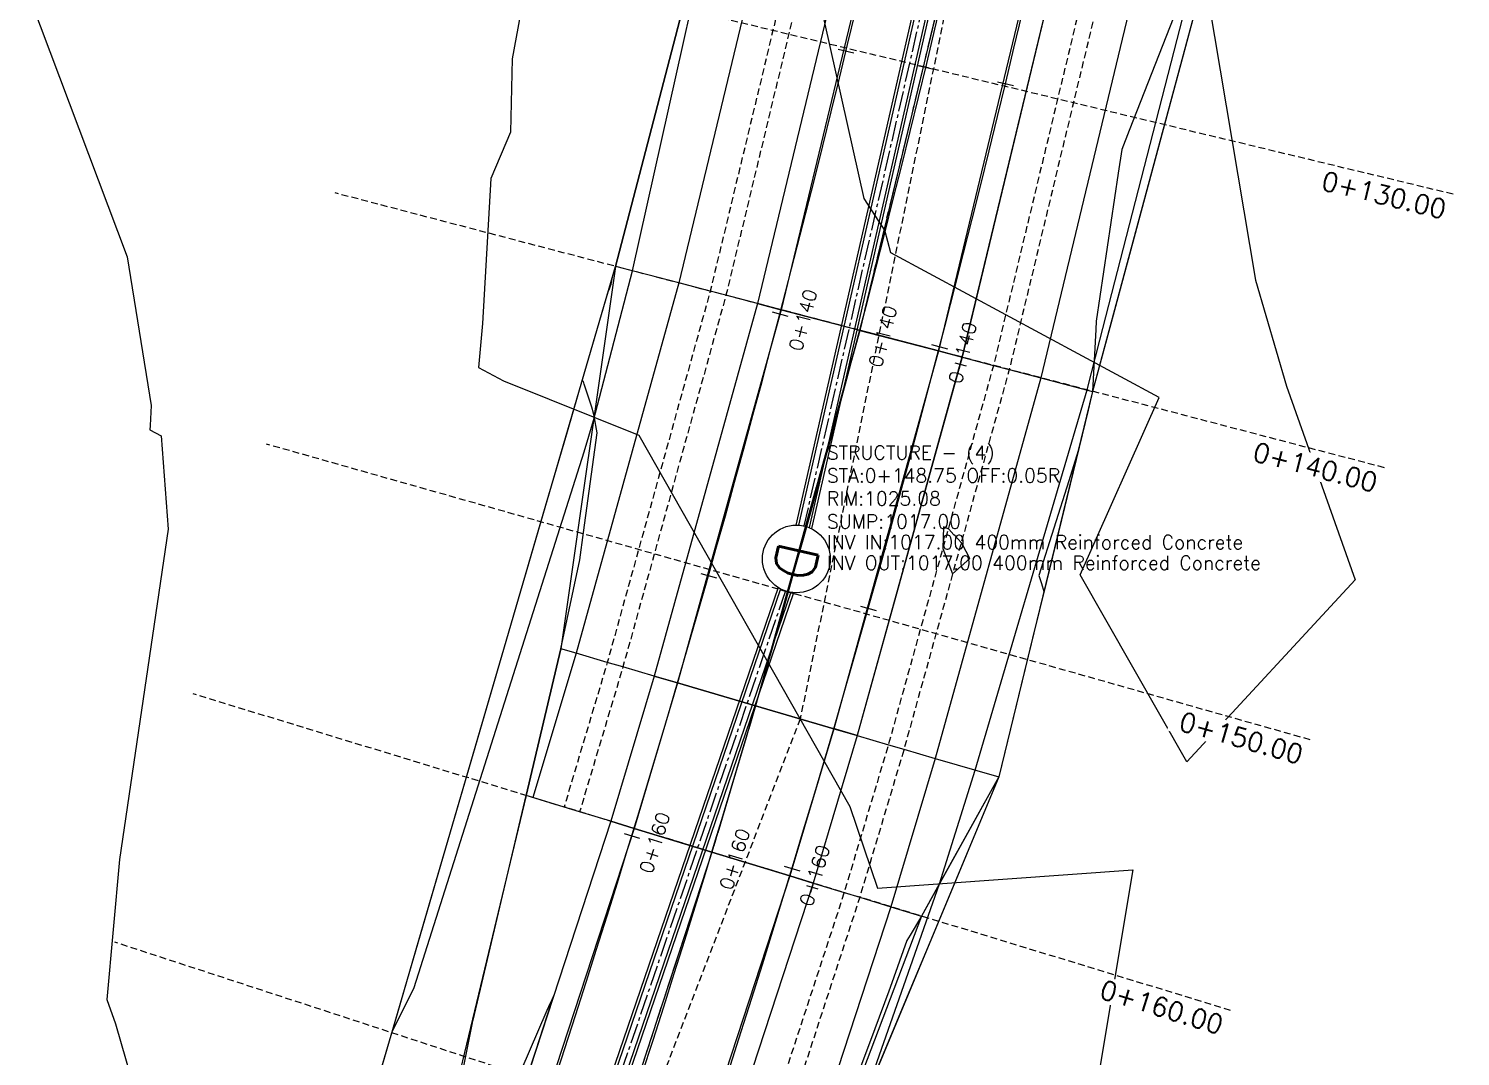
# Model space of a CAD drawing. Header units: metres. Extents: x 517023 to 519141, y 3924953 to 3927827.
# Drawn here: x 517849.5 to 517902.3, y 3925780.7 to 3925818.6 of the extents above; entities that cross this region are included whole.
import ezdxf
from ezdxf.enums import TextEntityAlignment as Align

# ---------------------------------------------------------------- set-up
doc = ezdxf.new("R2010")
doc.units = ezdxf.units.M
for name, pattern in [('CENTER', [2, 1.25, -0.25, 0.25, -0.25]), ('CENTER2', [1.125, 0.75, -0.125, 0.125, -0.125]), ('HIDDEN', [0.375, 0.25, -0.125])]:
    doc.linetypes.add(name, pattern=pattern)
for name, color, linetype in [('C-ROAD', 7, 'Continuous'), ('C-ROAD-CNTR-N', 92, 'Continuous'), ('C-ROAD-CORR', 5, 'Continuous'), ('C-ROAD-LINE-EXTN', 252, 'HIDDEN'), ('C-ROAD-LINK', 150, 'Continuous'), ('C-ROAD-SAMP', 150, 'HIDDEN'), ('C-ROAD-SAMP-TEXT', 11, 'Continuous'), ('C-ROAD-STAN', 11, 'Continuous'), ('C-ROAD-STAN-MAJR', 11, 'Continuous'), ('C-ROAD-STAN-MINR', 11, 'Continuous'), ('C-STRM-CNTR', 170, 'CENTER2'), ('C-STRM-PIPE', 170, 'Continuous'), ('C-STRM-STRC', 170, 'Continuous'), ('C-STRM-TEXT', 7, 'Continuous'), ('C-TINN-BNDY', 110, 'Continuous'), ('C-TOPO-FEAT', 94, 'Continuous'), ('C-TOPO-MAJR', 9, 'Continuous'), ('C-TOPO-MINR', 8, 'Continuous'), ('C-TOPO-MINR-N', 11, 'Continuous')]:
    doc.layers.add(name, color=color, linetype=linetype)
doc.styles.add('SHR', font='SIMPLEX', dxfattribs={"height": 0.75})
doc.styles.get("Standard").update_dxf_attribs({"font": 'simplex.shx'})

# ---------------------------------------------------------------- blocks, each defined once
blk = doc.blocks.new('AeccTickTriangle')
at = {"color": 0, "linetype": 'ByBlock', "lineweight": -2}
blk.add_lwpolyline([(3.05311331771918e-16, 0.6666666666666667), (-0.5773502691896256, -0.333333333333333), (0.5773502691896257, -0.3333333333333335)], close=True, dxfattribs=at)
at = {"color": 0, "linetype": 'ByBlock', "lineweight": -2, "const_width": 0.0625}
blk.add_lwpolyline([(-0.03125, 0, 1), (0.03125, 0, 1)], format="xyb", close=True, dxfattribs=at)
blk = doc.blocks.new('AeccTickLine')
blk.add_line((0, -0.5), (0, 0.5))
blk = doc.blocks.new('Storm Manhole')
at = {"color": 0, "linetype": 'ByBlock', "lineweight": -2}
blk.add_circle((0, 0), 0.0625, dxfattribs=at)
at = {"color": 0, "linetype": 'ByBlock', "lineweight": -2, "style": 'SHR'}
blk.add_text('D', height=0.07500000000000001, dxfattribs=at).set_placement((0.005137586585533427, -0.03749999999990905), align=Align.CENTER)

msp = doc.modelspace()

# ---------------------------------------------------------------- linework, layer by layer
at = {"layer": 'C-ROAD', "color": 7, "linetype": 'Continuous', "lineweight": -3, "flags": 128}
for points in [[(517860.2543452554, 3925755.604736601, 0.0413236940131943), (517883.2960481847, 3925834.312798516)], [(517865.8539496147, 3925753.449642399, 0.04132369401988728), (517889.1738219958, 3925833.107902244)]]:
    msp.add_lwpolyline(points, format="xyb", dxfattribs=at)
at = {"layer": 'C-ROAD-CNTR-N', "color": 92, "linetype": 'Continuous', "lineweight": -3, "flags": 128}
msp.add_lwpolyline([(517863.0541474351, 3925754.5271895, 0.04132369401951796), (517886.2349350902, 3925833.71035038)], format="xyb", dxfattribs=at)
at = {"layer": 'C-ROAD-CORR', "color": 161, "linetype": 'Continuous', "lineweight": -3}
for p, q in [((517873.4436062452, 3925809.232348179, 1025.117173929996), (517871.1147999287, 3925809.842036325, 1026.320820316568)), ((517874.6044819022, 3925808.928427616, 1024.817173929996), (517873.4436062452, 3925809.232348179, 1025.117173929996)), ((517875.1849197308, 3925808.776467334, 1024.817173929996), (517874.6044819022, 3925808.928427616, 1024.817173929996)), ((517876.3457953878, 3925808.472546771, 1025.117173929996), (517875.1849197308, 3925808.776467334, 1024.817173929996)), ((517877.2164521306, 3925808.244606348, 1025.153173929996), (517876.3457953878, 3925808.472546771, 1025.117173929996)), ((517880.1186412733, 3925807.48480494, 1025.213173929996), (517877.2164521306, 3925808.244606348, 1025.153173929996)), ((517880.1186412733, 3925807.48480494, 1025.213173929996), (517883.0208304159, 3925806.725003532, 1025.153173929996)), ((517883.0208304159, 3925806.725003532, 1025.153173929996), (517883.8914871588, 3925806.497063109, 1025.117173929996)), ((517883.8914871588, 3925806.497063109, 1025.117173929996), (517885.0523628158, 3925806.193142546, 1024.817173929996)), ((517885.0523628158, 3925806.193142546, 1024.817173929996), (517885.6328006444, 3925806.041182264, 1024.817173929996)), ((517885.6328006444, 3925806.041182264, 1024.817173929996), (517886.7936763014, 3925805.737261701, 1025.117173929996)), ((517886.7936763014, 3925805.737261701, 1025.117173929996), (517888.7087562857, 3925805.23588829, 1026.106985356878)), ((517869.6585413995, 3925795.578416193, 1025.230895024162), (517869.09359869, 3925795.743802581, 1025.525221765401)), ((517870.8102057854, 3925795.241267647, 1024.930895024162), (517869.6585413995, 3925795.578416193, 1025.230895024162)), ((517871.3860379783, 3925795.072693374, 1024.930895024162), (517870.8102057854, 3925795.241267647, 1024.930895024162)), ((517872.5377023643, 3925794.735544827, 1025.230895024162), (517871.3860379783, 3925795.072693374, 1024.930895024162)), ((517873.4014506537, 3925794.482683417, 1025.266895024162), (517872.5377023643, 3925794.735544827, 1025.230895024162)), ((517876.2806116184, 3925793.639812052, 1025.326895024162), (517873.4014506537, 3925794.482683417, 1025.266895024162)), ((517876.2806116184, 3925793.639812052, 1025.326895024162), (517879.1597725832, 3925792.796940686, 1025.266895024162)), ((517879.1597725832, 3925792.796940686, 1025.266895024162), (517880.0235208726, 3925792.544079276, 1025.230895024162)), ((517880.0235208726, 3925792.544079276, 1025.230895024162), (517881.1751852585, 3925792.20693073, 1024.930895024162)), ((517881.1751852585, 3925792.20693073, 1024.930895024162), (517881.7510174515, 3925792.038356457, 1024.930895024162)), ((517881.7510174515, 3925792.038356457, 1024.930895024162), (517882.9026818373, 3925791.701207911, 1025.230895024162)), ((517882.9026818373, 3925791.701207911, 1025.230895024162), (517885.2474610457, 3925791.014776246, 1026.452490084541)), ((517868.0679296189, 3925790.256405302, 1025.275475853931), (517867.8205698592, 3925790.331855004, 1025.404781217558)), ((517869.2157231183, 3925789.906305198, 1024.975475853931), (517868.0679296189, 3925790.256405302, 1025.275475853931)), ((517869.789619868, 3925789.731255146, 1024.975475853931), (517869.2157231183, 3925789.906305198, 1024.975475853931)), ((517870.9374133674, 3925789.381155042, 1025.275475853931), (517869.789619868, 3925789.731255146, 1024.975475853931)), ((517871.7982584919, 3925789.118579964, 1025.311475853931), (517870.9374133674, 3925789.381155042, 1025.275475853931)), ((517874.6677422404, 3925788.243329704, 1025.371475853931), (517871.7982584919, 3925789.118579964, 1025.311475853931)), ((517874.6677422404, 3925788.243329704, 1025.371475853931), (517877.5372259889, 3925787.368079444, 1025.311475853931)), ((517877.5372259889, 3925787.368079444, 1025.311475853931), (517878.3980711134, 3925787.105504367, 1025.275475853931)), ((517878.3980711134, 3925787.105504367, 1025.275475853931), (517879.5458646129, 3925786.755404263, 1024.975475853931)), ((517879.5458646129, 3925786.755404263, 1024.975475853931), (517880.1197613626, 3925786.580354211, 1024.975475853931)), ((517880.1197613626, 3925786.580354211, 1024.975475853931), (517881.2675548619, 3925786.230254107, 1025.275475853931)), ((517881.2675548619, 3925786.230254107, 1025.275475853931), (517882.3916154482, 3925785.887393019, 1025.863069660766))]:
    msp.add_line(p, q, dxfattribs=at)
at = {"layer": 'C-ROAD-CORR', "color": 6, "linetype": 'Continuous', "lineweight": -3}
for p, q in [((517873.4436062452, 3925809.232348179, 1025.117173929996), (517871.1147999287, 3925809.842036325, 1026.320820316568)), ((517874.6044819022, 3925808.928427616, 1024.817173929996), (517873.4436062452, 3925809.232348179, 1025.117173929996)), ((517875.1849197308, 3925808.776467334, 1024.817173929996), (517874.6044819022, 3925808.928427616, 1024.817173929996)), ((517876.3457953878, 3925808.472546771, 1025.117173929996), (517875.1849197308, 3925808.776467334, 1024.817173929996)), ((517876.3467627842, 3925808.472293504, 1024.917173929996), (517877.2145173379, 3925808.245112882, 1024.953173929996)), ((517877.2183869234, 3925808.244099814, 1024.953173929996), (517880.1167064805, 3925807.485311474, 1025.013173929996)), ((517883.0227652087, 3925806.724496997, 1024.953173929996), (517880.1167064805, 3925807.485311474, 1025.013173929996)), ((517883.8905197624, 3925806.497316376, 1024.917173929996), (517883.0188956232, 3925806.725510066, 1024.953173929996)), ((517883.8914871588, 3925806.497063109, 1025.117173929996), (517885.0523628158, 3925806.193142546, 1024.817173929996)), ((517885.0523628158, 3925806.193142546, 1024.817173929996), (517885.6328006444, 3925806.041182264, 1024.817173929996)), ((517885.6328006444, 3925806.041182264, 1024.817173929996), (517886.7936763014, 3925805.737261701, 1025.117173929996)), ((517886.7936763014, 3925805.737261701, 1025.117173929996), (517888.7087562857, 3925805.23588829, 1026.106985356878)), ((517869.6585413995, 3925795.578416193, 1025.230895024162), (517869.09359869, 3925795.743802581, 1025.525221765401)), ((517870.8102057854, 3925795.241267647, 1024.930895024162), (517869.6585413995, 3925795.578416193, 1025.230895024162)), ((517871.3860379783, 3925795.072693374, 1024.930895024162), (517870.8102057854, 3925795.241267647, 1024.930895024162)), ((517872.5377023643, 3925794.735544827, 1025.230895024162), (517871.3860379783, 3925795.072693374, 1024.930895024162)), ((517872.5386620846, 3925794.73526387, 1025.030895024162), (517873.399531213, 3925794.483245332, 1025.066895024162)), ((517873.4033700943, 3925794.482121503, 1025.066895024162), (517876.2786921778, 3925793.640373966, 1025.126895024162)), ((517879.1616920238, 3925792.796378772, 1025.066895024162), (517876.2786921778, 3925793.640373966, 1025.126895024162)), ((517880.0225611523, 3925792.544360233, 1025.030895024162), (517879.1578531425, 3925792.797502601, 1025.066895024162)), ((517880.0235208726, 3925792.544079276, 1025.230895024162), (517881.1751852585, 3925792.20693073, 1024.930895024162)), ((517881.1751852585, 3925792.20693073, 1024.930895024162), (517881.7510174515, 3925792.038356457, 1024.930895024162)), ((517881.7510174515, 3925792.038356457, 1024.930895024162), (517882.9026818373, 3925791.701207911, 1025.230895024162)), ((517882.9026818373, 3925791.701207911, 1025.230895024162), (517885.2474610457, 3925791.014776246, 1026.452490084541)), ((517868.0679296189, 3925790.256405302, 1025.275475853931), (517867.8205698592, 3925790.331855004, 1025.404781217558)), ((517869.2157231183, 3925789.906305198, 1024.975475853931), (517868.0679296189, 3925790.256405302, 1025.275475853931)), ((517869.789619868, 3925789.731255146, 1024.975475853931), (517869.2157231183, 3925789.906305198, 1024.975475853931)), ((517870.9374133674, 3925789.381155042, 1025.275475853931), (517869.789619868, 3925789.731255146, 1024.975475853931)), ((517870.938369862, 3925789.380863292, 1025.075475853931), (517871.7963455028, 3925789.119163464, 1025.111475853931)), ((517871.8001714811, 3925789.117996464, 1025.111475853931), (517874.6658292512, 3925788.243913204, 1025.171475853931)), ((517877.5391389781, 3925787.367495944, 1025.111475853931), (517874.6658292512, 3925788.243913204, 1025.171475853931)), ((517878.3971146189, 3925787.105796117, 1025.075475853931), (517877.5353129997, 3925787.368662945, 1025.111475853931)), ((517878.3980711134, 3925787.105504367, 1025.275475853931), (517879.5458646129, 3925786.755404263, 1024.975475853931)), ((517879.5458646129, 3925786.755404263, 1024.975475853931), (517880.1197613626, 3925786.580354211, 1024.975475853931)), ((517880.1197613626, 3925786.580354211, 1024.975475853931), (517881.2675548619, 3925786.230254107, 1025.275475853931)), ((517881.2675548619, 3925786.230254107, 1025.275475853931), (517882.3916154482, 3925785.887393019, 1025.863069660766))]:
    msp.add_line(p, q, dxfattribs=at)
at = {"layer": 'C-ROAD-CORR', "color": 11, "linetype": 'Continuous', "lineweight": -3}
for p, q in [((517873.4436062452, 3925809.232348179, 1025.117173929996), (517871.1147999287, 3925809.842036325, 1026.320820316568)), ((517874.6044819022, 3925808.928427616, 1024.817173929996), (517873.4436062452, 3925809.232348179, 1025.117173929996)), ((517876.3457953878, 3925808.472546771, 1025.117173929996), (517875.1849197308, 3925808.776467334, 1024.817173929996)), ((517876.3457953878, 3925808.472546771, 1025.117173929996), (517876.3467627842, 3925808.472293504, 1024.917173929996)), ((517877.2145173379, 3925808.245112882, 1024.953173929996), (517877.2164521306, 3925808.244606348, 1025.153173929996)), ((517877.2164521306, 3925808.244606348, 1025.153173929996), (517877.2183869234, 3925808.244099814, 1024.953173929996)), ((517880.1167064805, 3925807.485311474, 1025.013173929996), (517880.1186412733, 3925807.48480494, 1025.213173929996)), ((517883.0188956232, 3925806.725510066, 1024.953173929996), (517883.0208304159, 3925806.725003532, 1025.153173929996)), ((517883.0208304159, 3925806.725003532, 1025.153173929996), (517883.0227652087, 3925806.724496997, 1024.953173929996)), ((517883.8914871588, 3925806.497063109, 1025.117173929996), (517883.8905197624, 3925806.497316376, 1024.917173929996)), ((517883.8914871588, 3925806.497063109, 1025.117173929996), (517885.0523628158, 3925806.193142546, 1024.817173929996)), ((517885.6328006444, 3925806.041182264, 1024.817173929996), (517886.7936763014, 3925805.737261701, 1025.117173929996)), ((517886.7936763014, 3925805.737261701, 1025.117173929996), (517888.7087562857, 3925805.23588829, 1026.106985356878)), ((517869.6585413995, 3925795.578416193, 1025.230895024162), (517869.09359869, 3925795.743802581, 1025.525221765401)), ((517870.8102057854, 3925795.241267647, 1024.930895024162), (517869.6585413995, 3925795.578416193, 1025.230895024162)), ((517872.5377023643, 3925794.735544827, 1025.230895024162), (517871.3860379783, 3925795.072693374, 1024.930895024162)), ((517872.5377023643, 3925794.735544827, 1025.230895024162), (517872.5386620846, 3925794.73526387, 1025.030895024162)), ((517873.399531213, 3925794.483245332, 1025.066895024162), (517873.4014506537, 3925794.482683417, 1025.266895024162)), ((517873.4014506537, 3925794.482683417, 1025.266895024162), (517873.4033700943, 3925794.482121503, 1025.066895024162)), ((517876.2786921778, 3925793.640373966, 1025.126895024162), (517876.2806116184, 3925793.639812052, 1025.326895024162)), ((517879.1578531425, 3925792.797502601, 1025.066895024162), (517879.1597725832, 3925792.796940686, 1025.266895024162)), ((517879.1597725832, 3925792.796940686, 1025.266895024162), (517879.1616920238, 3925792.796378772, 1025.066895024162)), ((517880.0235208726, 3925792.544079276, 1025.230895024162), (517880.0225611523, 3925792.544360233, 1025.030895024162)), ((517880.0235208726, 3925792.544079276, 1025.230895024162), (517881.1751852585, 3925792.20693073, 1024.930895024162)), ((517881.7510174515, 3925792.038356457, 1024.930895024162), (517882.9026818373, 3925791.701207911, 1025.230895024162)), ((517882.9026818373, 3925791.701207911, 1025.230895024162), (517885.2474610457, 3925791.014776246, 1026.452490084541)), ((517868.0679296189, 3925790.256405302, 1025.275475853931), (517867.8205698592, 3925790.331855004, 1025.404781217558)), ((517869.2157231183, 3925789.906305198, 1024.975475853931), (517868.0679296189, 3925790.256405302, 1025.275475853931)), ((517870.9374133674, 3925789.381155042, 1025.275475853931), (517869.789619868, 3925789.731255146, 1024.975475853931)), ((517870.9374133674, 3925789.381155042, 1025.275475853931), (517870.938369862, 3925789.380863292, 1025.075475853931)), ((517871.7963455028, 3925789.119163464, 1025.111475853931), (517871.7982584919, 3925789.118579964, 1025.311475853931)), ((517871.7982584919, 3925789.118579964, 1025.311475853931), (517871.8001714811, 3925789.117996464, 1025.111475853931)), ((517874.6658292512, 3925788.243913204, 1025.171475853931), (517874.6677422404, 3925788.243329704, 1025.371475853931)), ((517877.5353129997, 3925787.368662945, 1025.111475853931), (517877.5372259889, 3925787.368079444, 1025.311475853931)), ((517877.5372259889, 3925787.368079444, 1025.311475853931), (517877.5391389781, 3925787.367495944, 1025.111475853931)), ((517878.3980711134, 3925787.105504367, 1025.275475853931), (517878.3971146189, 3925787.105796117, 1025.075475853931)), ((517878.3980711134, 3925787.105504367, 1025.275475853931), (517879.5458646129, 3925786.755404263, 1024.975475853931)), ((517880.1197613626, 3925786.580354211, 1024.975475853931), (517881.2675548619, 3925786.230254107, 1025.275475853931)), ((517881.2675548619, 3925786.230254107, 1025.275475853931), (517882.3916154482, 3925785.887393019, 1025.863069660766))]:
    msp.add_line(p, q, dxfattribs=at)
at = {"layer": 'C-ROAD-CORR', "color": 20, "linetype": 'Continuous', "lineweight": -3}
for p, q in [((517873.4436062452, 3925809.232348179, 1025.117173929996), (517871.1147999287, 3925809.842036325, 1026.320820316568)), ((517886.7936763014, 3925805.737261701, 1025.117173929996), (517888.7087562857, 3925805.23588829, 1026.106985356878)), ((517869.6585413995, 3925795.578416193, 1025.230895024162), (517869.09359869, 3925795.743802581, 1025.525221765401)), ((517882.9026818373, 3925791.701207911, 1025.230895024162), (517885.2474610457, 3925791.014776246, 1026.452490084541)), ((517868.0679296189, 3925790.256405302, 1025.275475853931), (517867.8205698592, 3925790.331855004, 1025.404781217558)), ((517881.2675548619, 3925786.230254107, 1025.275475853931), (517882.3916154482, 3925785.887393019, 1025.863069660766))]:
    msp.add_line(p, q, dxfattribs=at)
at = {"layer": 'C-ROAD-CORR', "color": 149, "linetype": 'Continuous', "lineweight": -3}
for p, q in [((517877.2164521306, 3925808.244606348, 1025.153173929996), (517876.3457953878, 3925808.472546771, 1025.117173929996)), ((517880.1186412733, 3925807.48480494, 1025.213173929996), (517877.2164521306, 3925808.244606348, 1025.153173929996)), ((517880.1186412733, 3925807.48480494, 1025.213173929996), (517883.0208304159, 3925806.725003532, 1025.153173929996)), ((517883.0208304159, 3925806.725003532, 1025.153173929996), (517883.8914871588, 3925806.497063109, 1025.117173929996)), ((517873.4014506537, 3925794.482683417, 1025.266895024162), (517872.5377023643, 3925794.735544827, 1025.230895024162)), ((517876.2806116184, 3925793.639812052, 1025.326895024162), (517873.4014506537, 3925794.482683417, 1025.266895024162)), ((517876.2806116184, 3925793.639812052, 1025.326895024162), (517879.1597725832, 3925792.796940686, 1025.266895024162)), ((517879.1597725832, 3925792.796940686, 1025.266895024162), (517880.0235208726, 3925792.544079276, 1025.230895024162)), ((517871.7982584919, 3925789.118579964, 1025.311475853931), (517870.9374133674, 3925789.381155042, 1025.275475853931)), ((517874.6677422404, 3925788.243329704, 1025.371475853931), (517871.7982584919, 3925789.118579964, 1025.311475853931)), ((517874.6677422404, 3925788.243329704, 1025.371475853931), (517877.5372259889, 3925787.368079444, 1025.311475853931)), ((517877.5372259889, 3925787.368079444, 1025.311475853931), (517878.3980711134, 3925787.105504367, 1025.275475853931))]:
    msp.add_line(p, q, dxfattribs=at)
at = {"layer": 'C-ROAD-CORR', "color": 41, "linetype": 'Continuous', "lineweight": -3}
for p, q in [((517876.3467627842, 3925808.472293504, 1024.917173929996), (517877.2145173379, 3925808.245112882, 1024.953173929996)), ((517877.2183869234, 3925808.244099814, 1024.953173929996), (517880.1167064805, 3925807.485311474, 1025.013173929996)), ((517883.0227652087, 3925806.724496997, 1024.953173929996), (517880.1167064805, 3925807.485311474, 1025.013173929996)), ((517883.8905197624, 3925806.497316376, 1024.917173929996), (517883.0188956232, 3925806.725510066, 1024.953173929996)), ((517872.5386620846, 3925794.73526387, 1025.030895024162), (517873.399531213, 3925794.483245332, 1025.066895024162)), ((517873.4033700943, 3925794.482121503, 1025.066895024162), (517876.2786921778, 3925793.640373966, 1025.126895024162)), ((517879.1616920238, 3925792.796378772, 1025.066895024162), (517876.2786921778, 3925793.640373966, 1025.126895024162)), ((517880.0225611523, 3925792.544360233, 1025.030895024162), (517879.1578531425, 3925792.797502601, 1025.066895024162)), ((517870.938369862, 3925789.380863292, 1025.075475853931), (517871.7963455028, 3925789.119163464, 1025.111475853931)), ((517871.8001714811, 3925789.117996464, 1025.111475853931), (517874.6658292512, 3925788.243913204, 1025.171475853931)), ((517877.5391389781, 3925787.367495944, 1025.111475853931), (517874.6658292512, 3925788.243913204, 1025.171475853931)), ((517878.3971146189, 3925787.105796117, 1025.075475853931), (517877.5353129997, 3925787.368662945, 1025.111475853931))]:
    msp.add_line(p, q, dxfattribs=at)
at = {"layer": 'C-ROAD-CORR', "color": 11, "linetype": 'Continuous', "lineweight": -3, "flags": 128}
for points in [[(517899.6951866812, 3925946.369727591), (517896.8692017884, 3925926.533138929), (517893.5132287255, 3925906.805193571), (517887.7067843581, 3925887.579575087), (517883.6516798079, 3925867.994946051), (517881.4822422779, 3925848.02377047), (517878.3500302008, 3925835.32669235), (517876.0632045971, 3925828.845496857), (517871.1147999287, 3925809.842036325), (517869.09359869, 3925795.743802581), (517867.8205698592, 3925790.331855004), (517863.1934508896, 3925771.071976298), (517856.3782787836, 3925757.096500634), (517854.5646813402, 3925753.152537894), (517847.2669175552, 3925734.531109506)], [(517918.7232961726, 3925942.469118463), (517911.735278001, 3925923.485713088), (517907.9164417077, 3925903.852650963), (517906.1442012265, 3925883.800053187), (517902.5058972517, 3925864.129983392), (517897.8707307535, 3925844.664262382), (517896.6149879355, 3925831.582523184), (517894.0077664251, 3925824.906991334), (517888.7087562857, 3925805.23588829), (517885.2474610457, 3925791.014776246), (517882.3916154482, 3925785.887393019), (517875.190102764, 3925766.881479289), (517867.7104903703, 3925752.735124022), (517865.4262458988, 3925748.972297059), (517861.7867464196, 3925728.942929165)]]:
    msp.add_lwpolyline(points, dxfattribs=at)
at = {"layer": 'C-ROAD-CORR', "color": 1, "linetype": 'Continuous', "lineweight": -3, "flags": 128}
for points in [[(517899.6951866812, 3925946.369727591), (517896.8692017884, 3925926.533138929), (517893.5132287255, 3925906.805193571), (517887.7067843581, 3925887.579575087), (517883.6516798079, 3925867.994946051), (517881.4822422779, 3925848.02377047), (517878.3500302008, 3925835.32669235), (517876.0632045971, 3925828.845496857), (517871.1147999287, 3925809.842036325), (517869.09359869, 3925795.743802581), (517867.8205698592, 3925790.331855004)], [(517902.1812481365, 3925945.860105023), (517898.1649272318, 3925926.267525653), (517894.1486063272, 3925906.674946282), (517890.1322854225, 3925887.082366912), (517886.1159645179, 3925867.489787541), (517882.0996436132, 3925847.89720817), (517879.4754952074, 3925835.095981092), (517878.0561475822, 3925828.408082055), (517873.4436062452, 3925809.232348179), (517869.6585413995, 3925795.578416193), (517868.0679296189, 3925790.256405302)], [(517915.7001279021, 3925943.088843599), (517911.6838069975, 3925923.496264229), (517907.6674860928, 3925903.903684858), (517903.6511651882, 3925884.311105488), (517899.6348442835, 3925864.718526118), (517895.6185233789, 3925845.125946747), (517892.9943749731, 3925832.324719668), (517891.5353051877, 3925825.449651686), (517886.7936763014, 3925805.737261701), (517882.9026818373, 3925791.701207911), (517881.2675548619, 3925786.230254107), (517874.9657814845, 3925766.959835955)], [(517918.7232961726, 3925942.469118463), (517911.735278001, 3925923.485713088), (517907.9164417077, 3925903.852650963), (517906.1442012265, 3925883.800053187), (517902.5058972517, 3925864.129983392), (517897.8707307535, 3925844.664262382), (517896.6149879355, 3925831.582523184), (517894.0077664251, 3925824.906991334), (517888.7087562857, 3925805.23588829), (517885.2474610457, 3925791.014776246), (517882.3916154482, 3925785.887393019), (517875.190102764, 3925766.881479289)]]:
    msp.add_lwpolyline(points, dxfattribs=at)
at = {"layer": 'C-ROAD-CORR', "color": 92, "linetype": 'HIDDEN', "lineweight": -3, "flags": 128}
for points in [[(517903.3568028988, 3925945.619125769), (517899.3404819941, 3925926.026546399), (517895.3241610894, 3925906.433967028), (517891.3078401848, 3925886.841387657), (517887.2915192801, 3925867.248808287), (517883.2751983755, 3925847.656228916), (517880.6510499697, 3925834.855001838), (517879.2282482436, 3925828.150827241), (517874.6044819022, 3925808.928427616), (517870.8102057854, 3925795.241267647), (517869.2157231183, 3925789.906305198)], [(517903.9445802798, 3925945.498636142), (517899.9282593752, 3925925.906056772), (517895.9119384705, 3925906.313477401), (517891.8956175658, 3925886.72089803), (517887.8792966612, 3925867.12831866), (517883.8629757565, 3925847.535739289), (517881.2388273507, 3925834.734512211), (517879.8142985743, 3925828.022199833), (517875.1849197308, 3925808.776467334), (517871.3860379783, 3925795.072693374), (517869.789619868, 3925789.731255146)], [(517913.9367957588, 3925943.450312481), (517909.9204748542, 3925923.85773311), (517905.9041539495, 3925904.26515374), (517901.8878330449, 3925884.672574369), (517897.8715121402, 3925865.079994999), (517893.8551912355, 3925845.487415628), (517891.2310428297, 3925832.68618855), (517889.7771541956, 3925825.835533908), (517885.0523628158, 3925806.193142546), (517881.1751852585, 3925792.20693073), (517879.5458646129, 3925786.755404263), (517873.266468809, 3925767.553415294)], [(517914.5245731399, 3925943.329822854), (517910.5082522352, 3925923.737243483), (517906.4919313306, 3925904.144664112), (517902.4756104259, 3925884.552084742), (517898.4592895213, 3925864.959505372), (517894.4429686166, 3925845.366926001), (517891.8188202108, 3925832.565698923), (517890.3632045263, 3925825.706906501), (517885.6328006444, 3925806.041182264), (517881.7510174515, 3925792.038356457), (517880.1197613626, 3925786.580354211), (517873.8329063675, 3925767.355555514)]]:
    msp.add_lwpolyline(points, dxfattribs=at)
at = {"layer": 'C-ROAD-CORR', "color": 5, "linetype": 'Continuous', "lineweight": -3, "flags": 128}
for points in [[(517905.1201350421, 3925945.257656888), (517901.1038141374, 3925925.665077517), (517897.0874932327, 3925906.072498146), (517893.0711723281, 3925886.479918776), (517889.0548514234, 3925866.887339406), (517885.0385305188, 3925847.294760035), (517882.414382113, 3925834.493532957), (517880.9863992356, 3925827.764945019), (517876.3457953878, 3925808.472546771), (517872.5377023643, 3925794.735544827), (517870.9374133674, 3925789.381155042), (517864.7699054318, 3925770.521311986), (517859.4144046016, 3925755.928000731), (517857.8583604812, 3925751.884914618), (517850.6747131413, 3925733.219566754)], [(517906.0018011138, 3925945.076922447), (517901.9854802091, 3925925.484343077), (517897.9691593045, 3925905.891763706), (517893.9528383998, 3925886.299184335), (517889.9365174951, 3925866.706604965), (517885.9201965905, 3925847.114025594), (517883.2960481847, 3925834.312798516), (517881.8654747316, 3925827.572003908), (517877.2164521306, 3925808.244606348), (517873.4014506537, 3925794.482683417), (517871.7982584919, 3925789.118579964), (517865.6195617695, 3925770.224522317), (517860.2543452555, 3925755.604736601), (517858.698301135, 3925751.561650488), (517851.5146537952, 3925732.896302624)], [(517911.8795749249, 3925943.872026176), (517907.8632540202, 3925924.279446805), (517903.8469331156, 3925904.686867435), (517899.8306122109, 3925885.094288064), (517895.8142913062, 3925865.501708694), (517891.7979704016, 3925845.909129323), (517889.1738219958, 3925833.107902245), (517887.7259780383, 3925826.285729834), (517883.0208304159, 3925806.725003532), (517879.1597725832, 3925792.796940686), (517877.5372259889, 3925787.368079444), (517871.2839373543, 3925768.245924522), (517865.8539496147, 3925753.449642399), (517864.2979054944, 3925749.406556286), (517857.1142581546, 3925730.741208422)], [(517912.7612409966, 3925943.691291735), (517908.7449200919, 3925924.098712365), (517904.7285991873, 3925904.506132994), (517900.7122782826, 3925884.913553623), (517896.695957378, 3925865.320974253), (517892.6796364733, 3925845.728394882), (517890.0554880675, 3925832.927167804), (517888.6050535343, 3925826.092788723), (517883.8914871588, 3925806.497063109), (517880.0235208726, 3925792.544079276), (517878.3980711134, 3925787.105504367), (517872.1335936921, 3925767.949134853), (517866.6938902687, 3925753.126378269), (517865.1378461483, 3925749.083292156), (517857.9541988085, 3925730.417944292)]]:
    msp.add_lwpolyline(points, dxfattribs=at)
at = {"layer": 'C-ROAD-CORR', "color": 150, "linetype": 'CENTER', "lineweight": -3, "flags": 128}
msp.add_lwpolyline([(517908.9406880193, 3925944.474474311), (517904.9243671147, 3925924.881894941), (517900.90804621, 3925905.28931557), (517896.8917253054, 3925885.6967362), (517892.8754044007, 3925866.104156829), (517888.859083496, 3925846.511577459), (517886.2349350902, 3925833.71035038), (517884.795726385, 3925826.928866871), (517880.1186412733, 3925807.48480494), (517876.2806116184, 3925793.639812052), (517874.6677422404, 3925788.243329704), (517868.4517495619, 3925769.235223419), (517863.0541474351, 3925754.5271895), (517861.4981033147, 3925750.484103387), (517854.3144559749, 3925731.818755523), (517848.7675717027, 3925717.406226677), (517847.1827689879, 3925713.133892843), (517841.474649822, 3925693.975696885), (517841.065508789, 3925692.238814992), (517837.8435805481, 3925674.317761268), (517836.9720112087, 3925666.239513818), (517835.9549792806, 3925654.408916035), (517834.2419726897, 3925634.482410862), (517832.5289660988, 3925614.555905689), (517830.8159595079, 3925594.629400515), (517829.1029529171, 3925574.702895342), (517827.3899463262, 3925554.776390169), (517825.6769397353, 3925534.849884995), (517823.9639331445, 3925514.923379822), (517822.2509265536, 3925494.996874649), (517820.5379199627, 3925475.070369476), (517818.8249133718, 3925455.143864302), (517817.111906781, 3925435.217359129), (517815.3989001901, 3925415.290853956), (517814.1575127142, 3925400.850446025)], dxfattribs=at)
at = {"layer": 'C-ROAD-LINE-EXTN', "color": 252, "linetype": 'HIDDEN', "lineweight": -3}
for p, q in [((517886.2349350902, 3925833.71035038), (517877.9222791958, 3925793.159215583)), ((517877.9222791958, 3925793.159215583), (517863.0541474351, 3925754.5271895))]:
    msp.add_line(p, q, dxfattribs=at)
at = {"layer": 'C-ROAD-LINK', "color": 83, "linetype": 'Continuous', "lineweight": -3}
for p, q in [((517875.1849197308, 3925808.776467334, 1024.817173929996), (517874.6044819022, 3925808.928427616, 1024.817173929996)), ((517885.0523628158, 3925806.193142546, 1024.817173929996), (517885.6328006444, 3925806.041182264, 1024.817173929996)), ((517871.3860379783, 3925795.072693374, 1024.930895024162), (517870.8102057854, 3925795.241267647, 1024.930895024162)), ((517881.1751852585, 3925792.20693073, 1024.930895024162), (517881.7510174515, 3925792.038356457, 1024.930895024162)), ((517869.789619868, 3925789.731255146, 1024.975475853931), (517869.2157231183, 3925789.906305198, 1024.975475853931)), ((517879.5458646129, 3925786.755404263, 1024.975475853931), (517880.1197613626, 3925786.580354211, 1024.975475853931))]:
    msp.add_line(p, q, dxfattribs=at)
at = {"layer": 'C-STRM-CNTR', "color": 6, "linetype": 'CENTER2', "lineweight": -3}
for points in [[(517890.7302966167, 3925855.778215192), (517878.060372101, 3925800.275117578)], [(517877.3777564034, 3925797.873699045), (517858.9935264041, 3925744.108369037)]]:
    msp.add_lwpolyline(points, dxfattribs=at)
at = {"layer": 'C-STRM-PIPE', "color": 150, "linetype": 'Continuous', "lineweight": -3}
for p, q in [((517890.445950787, 3925855.880597682), (517877.7597650812, 3925800.306264725)), ((517891.0309036364, 3925855.747068045), (517878.3447179305, 3925800.172735088)), ((517877.1057126703, 3925798.005330851), (517858.69784209, 3925744.170863129)), ((517877.6734407172, 3925797.811204952), (517859.2655701372, 3925743.976737231))]:
    msp.add_line(p, q, dxfattribs=at)
at = {"layer": 'C-STRM-PIPE', "color": 140, "linetype": 'Continuous', "lineweight": -3}
for p, q in [((517890.5388962093, 3925855.838424944), (517877.861803942, 3925800.303927584)), ((517890.9288647757, 3925855.749405186), (517878.2517725082, 3925800.214907825)), ((517877.1937239735, 3925797.953645245), (517858.7990734692, 3925744.157840102)), ((517877.572209338, 3925797.824227978), (517859.1775588339, 3925744.028422837))]:
    msp.add_line(p, q, dxfattribs=at)
at = {"layer": 'C-TINN-BNDY', "color": 110, "linetype": 'Continuous', "lineweight": -3}
for points in [[(517847.2669175552, 3925734.531109506, 1025.063628263933), (517854.5646813402, 3925753.152537894, 1025.676408718654), (517871.1147999287, 3925809.842036325, 1026.320820316568), (517876.0632045971, 3925828.845496857, 1025.979062362132), (517883.6516798079, 3925867.994946051, 1025.869306742091)], [(517902.5058972517, 3925864.129983392, 1026.076920170883), (517897.8707307535, 3925844.664262382, 1025.937948646208), (517896.6149879355, 3925831.582523184, 1026.751951152293), (517894.0077664251, 3925824.906991334, 1026.224528439318), (517888.7087562857, 3925805.23588829, 1026.106985356878), (517885.2474610457, 3925791.014776246, 1026.452490084541), (517875.190102764, 3925766.881479289, 1025.552584136758), (517861.7867464196, 3925728.942929165, 1025.291190068804)], [(517862.070236757, 3925778.861487939, 1.063216218544312), (517863.081989928, 3925782.327069137, 1.018513870161541), (517863.8630222253, 3925785.002356867, 1.014510809883177), (517866.1080730004, 3925792.692380459, 0.7417343805548171), (517868.5344884573, 3925801.003636629, 0.6360375573274268), (517869.3386271389, 3925803.758071184, 0.4671505011101544), (517869.8980788768, 3925805.674373973, -0.01192112861963324), (517870.363382041, 3925807.268187508, -0.02174759835497753), (517870.7436823868, 3925808.570838951, -0.01408571689876226), (517870.9224371978, 3925809.183131879, 0.008945628850369758), (517871.0278327544, 3925809.544145681, -0.002765653081496566), (517871.1147999287, 3925809.842036325, -6.139089236967266e-12), (517871.8442682582, 3925812.6434286, -0.05222671117849131), (517872.6946275667, 3925815.909080995, -0.08045797279623912), (517873.641938348, 3925819.547058131, -0.1925769050440067)]]:
    msp.add_polyline3d(points, dxfattribs=at)
at = {"layer": 'C-TOPO-FEAT', "color": 94, "linetype": 'Continuous', "lineweight": -3, "flags": 128}
for points in [[(517905.1211146711, 3925945.257456072), (517901.1047937664, 3925925.664876701), (517897.0884728617, 3925906.07229733), (517893.0721519571, 3925886.47971796), (517889.0558310524, 3925866.88713859), (517885.0395101478, 3925847.294559219), (517882.415361742, 3925834.493332141), (517880.9873759862, 3925827.764730639), (517876.3467627842, 3925808.472293504), (517872.5386620846, 3925794.73526387), (517870.938369862, 3925789.380863292), (517864.7708494944, 3925770.52098222), (517859.415337869, 3925755.927641549), (517857.8592937486, 3925751.884555436), (517850.6756464088, 3925733.219207572)], [(517906.0018011138, 3925945.076922447), (517901.9854802091, 3925925.484343077), (517897.9691593045, 3925905.891763706), (517893.9528383998, 3925886.299184335), (517889.9365174951, 3925866.706604965), (517885.9201965905, 3925847.114025594), (517883.2960481847, 3925834.312798516), (517881.8654747316, 3925827.572003908), (517877.2164521306, 3925808.244606348), (517873.4014506537, 3925794.482683417), (517871.7982584919, 3925789.118579964), (517865.6195617695, 3925770.224522317), (517860.2543452555, 3925755.604736601), (517858.698301135, 3925751.561650488), (517851.5146537952, 3925732.896302624)], [(517908.9406880193, 3925944.474474311), (517904.9243671147, 3925924.881894941), (517900.90804621, 3925905.28931557), (517896.8917253054, 3925885.6967362), (517892.8754044007, 3925866.104156829), (517888.859083496, 3925846.511577459), (517886.2349350902, 3925833.71035038), (517884.795726385, 3925826.928866871), (517880.1186412733, 3925807.48480494), (517876.2806116184, 3925793.639812052), (517874.6677422404, 3925788.243329704), (517868.4517495619, 3925769.235223419), (517863.0541474351, 3925754.5271895), (517861.4981033147, 3925750.484103387), (517854.3144559749, 3925731.818755523)], [(517911.8795749249, 3925943.872026176), (517907.8632540202, 3925924.279446805), (517903.8469331156, 3925904.686867435), (517899.8306122109, 3925885.094288064), (517895.8142913062, 3925865.501708694), (517891.7979704016, 3925845.909129323), (517889.1738219958, 3925833.107902245), (517887.7259780383, 3925826.285729834), (517883.0208304159, 3925806.725003532), (517879.1597725832, 3925792.796940686), (517877.5372259889, 3925787.368079444), (517871.2839373543, 3925768.245924522), (517865.8539496147, 3925753.449642399), (517864.2979054944, 3925749.406556286), (517857.1142581546, 3925730.741208422)], [(517912.7602613676, 3925943.691492551), (517908.7439404629, 3925924.098913181), (517904.7276195583, 3925904.50633381), (517900.7112986536, 3925884.913754439), (517896.694977749, 3925865.321175069), (517892.6786568443, 3925845.728595698), (517890.0545084385, 3925832.92736862), (517888.6040767838, 3925826.093003102), (517883.8905197624, 3925806.497316376), (517880.0225611523, 3925792.544360233), (517878.3971146189, 3925787.105796117), (517872.1326496295, 3925767.949464619), (517866.6929570013, 3925753.126737451), (517865.1369128809, 3925749.083651338), (517857.9532655411, 3925730.418303474)]]:
    msp.add_lwpolyline(points, dxfattribs=at)
at = {"layer": 'C-TOPO-MAJR', "color": 9, "linetype": 'Continuous', "lineweight": -3}
for points in [[(517894.5004096997, 3925826.168355532), (517894.4612680033, 3925826.129064127), (517894.4299015704, 3925826.097577724), (517894.0077664241, 3925824.906991331), (517890.0533952035, 3925814.851930283), (517889.7800071093, 3925814.15714578), (517889.6504197686, 3925813.285411202), (517888.8390593943, 3925807.827386597), (517888.8235900421, 3925807.519728549), (517888.7087562857, 3925805.23588829)], [(517870.8530068566, 3925808.945310548), (517870.8635484379, 3925808.96159879), (517870.872816272, 3925808.97591891), (517870.9284512171, 3925809.120110399), (517870.9568542925, 3925809.193723875), (517871.004236389, 3925809.446302958), (517871.0034850891, 3925809.45361683), (517871.0029432891, 3925809.458891228)], [(517865.4334271226, 3925779.926154706), (517865.8343076321, 3925781.944711251), (517865.8560320454, 3925782.027784751), (517865.9156093238, 3925782.255606465), (517866.1365296529, 3925783.192217723), (517867.8205698593, 3925790.331855004), (517869.0935986901, 3925795.743802581), (517869.800241604, 3925799.025615228), (517869.9372822066, 3925800.027056178), (517870.4399626507, 3925803.700454948), (517870.3235655782, 3925804.323037719), (517870.2961551935, 3925804.426004011), (517870.2375145287, 3925804.646285919), (517869.9582907534, 3925805.502345907), (517869.9281531402, 3925805.5947435), (517869.8857618315, 3925805.625524196), (517869.8841575846, 3925805.626689054)], [(517888.1746206904, 3925803.041333472), (517887.8277663274, 3925801.939637165), (517886.7258278689, 3925798.439604704), (517886.8191464309, 3925798.144684944), (517886.9116584355, 3925797.852314192)], [(517885.2474610454, 3925791.014776246), (517883.1833350198, 3925787.308845795), (517882.3916154482, 3925785.887393019), (517881.9792944845, 3925785.184775276), (517881.858927595, 3925784.979663434), (517881.2447882668, 3925783.257430626), (517881.1951037259, 3925783.118100115), (517880.6756921543, 3925781.72680722), (517878.0384631356, 3925774.662740498)], [(517867.8532263241, 3925779.94885235), (517868.1690102673, 3925780.914818908), (517868.7398470568, 3925782.660978776), (517868.8364030791, 3925782.956400553), (517868.7608953867, 3925782.803094264), (517868.6871759325, 3925782.653418713), (517868.5791382724, 3925782.401766545), (517867.6235472682, 3925780.175908046)]]:
    msp.add_lwpolyline(points, dxfattribs=at)
at = {"layer": 'C-TOPO-MINR', "color": 8, "linetype": 'Continuous', "lineweight": -3}
for points, elevation in [([(517854.4672558418, 3925864.482041342), (517857.642723229, 3925848.432598023), (517861.2345274418, 3925842.724367442), (517861.2662906977, 3925841.134674419), (517858.7931493014, 3925838.608295809), (517857.0981828275, 3925834.084680607), (517853.9751839303, 3925829.295799613), (517850.0820886076, 3925828.651636076), (517848.4705032585, 3925822.517362056), (517853.1023333333, 3925810.192333333), (517853.9931651377, 3925804.716458715), (517853.9507703549, 3925803.981574113), (517853.9347827716, 3925803.815031211), (517854.3510500835, 3925803.59441291), (517854.6176943867, 3925800.147976438), (517852.8191045752, 3925787.970130719), (517852.3542265194, 3925782.812995703), (517852.6700909091, 3925781.916636364), (517854.8735501859, 3925774.283550186), (517850.1297331081, 3925767.981733108), (517844.9546574871, 3925766.170726334)], 1024), ([(517891.9036068275, 3925826.07199588), (517894.7127629179, 3925809.334950355), (517895.8551747572, 3925805.428174757), (517898.3861376147, 3925798.279724771), (517892.1854, 3925791.5728), (517888.2452352941, 3925798.471254902), (517891.1634757709, 3925805.012651982), (517881.2640108565, 3925810.336866104), (517881.044510665, 3925811.174060226), (517880.8942424243, 3925811.396636364), (517880.8265346535, 3925811.510178218), (517880.2863636364, 3925812.342839572), (517878.6363786982, 3925819.724325444)], 1026), ([(517868.6496974236, 3925824.833381067), (517867.2974581005, 3925817.494547486), (517867.2386956522, 3925814.79641502), (517866.5180232558, 3925813.079953488), (517866.2096430063, 3925807.734392485), (517866.0546329588, 3925806.119650437), (517866.9830990099, 3925805.627570957), (517871.9695669836, 3925803.62043388), (517879.7588864293, 3925789.931586141), (517880.7725068966, 3925786.913155172), (517890.1926232687, 3925787.595753463), (517888.7381971831, 3925778.898901409)], 1026)]:
    msp.add_lwpolyline(points, dxfattribs=dict(at, elevation=elevation))
at = {"layer": 'C-TOPO-MINR', "color": 8, "linetype": 'Continuous', "lineweight": -3, "elevation": -2}
msp.add_lwpolyline([(517883.1804960934, 3925799.440724302), (517883.3276721315, 3925799.059836688), (517883.3656974849, 3925798.9614281), (517883.5431890271, 3925798.503288975), (517884.1750402751, 3925799.072949981), (517883.9053435976, 3925799.587650751), (517883.865087163, 3925799.664477866), (517883.6342970022, 3925799.906307359), (517883.5955440644, 3925799.946913957), (517883.4032525732, 3925800.148280581), (517883.38262804, 3925800.169878481), (517883.2124062187, 3925800.241209404), (517883.1804960934, 3925799.440724302)], close=True, dxfattribs=at)
at = {"layer": 'C-TOPO-MINR-N', "color": 11, "linetype": 'Continuous', "lineweight": -3, "elevation": 1026}
for points in [[(517880.1904271297, 3925778.880088608), (517883.0550670198, 3925787.078553515), (517884.3789331868, 3925791.26903687), (517887.9997369943, 3925803.583076295), (517888.5017617916, 3925805.29008004), (517888.9721443412, 3925807.119479914), (517893.5691498714, 3925825.003259704), (517893.8354602525, 3925826.168222003), (517895.1417216721, 3925831.884530897), (517897.7750055668, 3925843.667042323)], [(517862.875323324, 3925781.619169307), (517863.6860892835, 3925783.252903204), (517869.9610763214, 3925803.00907193), (517870.2997627214, 3925804.157008611), (517871.735520755, 3925809.67952984), (517875.7600429482, 3925827.681258923)]]:
    msp.add_lwpolyline(points, dxfattribs=at)

# ---------------------------------------------------------------- block references
at = {"layer": 'C-ROAD-STAN', "color": 11, "linetype": 'Continuous', "lineweight": -3, "xscale": 0.02999999999999999, "yscale": 0.02999999999999999, "zscale": 0.02999999999999999}
msp.add_blockref('AeccTickTriangle', (517877.9222791958, 3925793.159215583), dxfattribs=at)
at = {"layer": 'C-ROAD-STAN-MAJR', "color": 11, "linetype": 'Continuous', "lineweight": -3}
for p, xscale, yscale, zscale, rotation in [((517877.1754998987, 3925808.088286145), 0.6, 0.6, 0.6, 255.3104416900845), ((517880.1186412733, 3925807.48480494), 0.6000000000000001, 0.6000000000000001, 0.6000000000000001, 255.329070940947), ((517883.0617321227, 3925806.881336962), 0.6000000000000001, 0.6000000000000001, 0.6000000000000001, 255.3474779741103), ((517871.7160266936, 3925788.849258724), 0.6000000000000001, 0.6000000000000001, 0.6000000000000001, 253.0047765186328), ((517874.6677422404, 3925788.243329704), 0.6, 0.6, 0.6, 253.037239760422), ((517877.6193060896, 3925787.637446955), 0.6000000000000001, 0.6000000000000001, 0.6000000000000001, 253.0693157667624)]:
    msp.add_blockref('AeccTickLine', p, dxfattribs=dict(at, xscale=xscale, yscale=yscale, zscale=zscale, rotation=rotation))
at = {"layer": 'C-ROAD-STAN-MINR', "color": 11, "linetype": 'Continuous', "lineweight": -3}
for p, xscale, yscale, zscale, rotation in [((517879.6138334307, 3925817.786283667), 0.5999999999999998, 0.5999999999999998, 0.5999999999999998, 256.463274275756), ((517882.5544073796, 3925817.1834497), 0.6, 0.6, 0.6, 256.4749865311824), ((517885.494961257, 3925816.580620562), 0.6000000000000002, 0.6000000000000002, 0.6000000000000002, 256.4865590778344), ((517874.542542353, 3925798.441309369), 0.6, 0.6, 0.6, 254.1576091043494), ((517877.4894023401, 3925797.836811918), 0.6000000000000001, 0.6000000000000001, 0.6000000000000001, 254.183155350671), ((517880.4361678331, 3925797.232341237), 0.6000000000000001, 0.6000000000000001, 0.6000000000000001, 254.2083968704613)]:
    msp.add_blockref('AeccTickLine', p, dxfattribs=dict(at, xscale=xscale, yscale=yscale, zscale=zscale, rotation=rotation))
at = {"layer": 'C-STRM-STRC', "color": 6, "linetype": 'Continuous', "lineweight": -3, "xscale": 20, "yscale": 20, "zscale": 20, "rotation": 257.14118455235}
msp.add_blockref('Storm Manhole', (517877.7821853583, 3925799.056465809, 1025.082403286465), dxfattribs=at)

# ---------------------------------------------------------------- texts
at = {"layer": 'C-ROAD-STAN-MAJR', "color": 11, "linetype": 'Continuous', "lineweight": -3, "char_height": 0.508, "attachment_point": 2}
for s, insert, rotation in [('0+140', (517877.7820057655, 3925807.929290442), 75.31044169008455), ('0+140', (517880.7251988041, 3925807.326006446), 75.329070940947), ('0+140', (517883.6683406383, 3925806.722733341), 75.3474779741103), ('0+160', (517872.3156450559, 3925788.665991652), 73.00477651863277), ('0+160', (517875.2674643439, 3925788.0604024), 73.03723976042205), ('0+160', (517878.2191305076, 3925787.454855423), 73.06931576676241)]:
    msp.add_mtext(s, dxfattribs=dict(at, insert=insert, rotation=rotation))
at = {"layer": 'C-STRM-TEXT', "color": 7, "linetype": 'Continuous', "lineweight": -3, "char_height": 0.508}
for s, insert, attachment_point in [('STRUCTURE - (4)\\PSTA:0+148.75 OFF:0.05R\\PRIM:1025.08\\PSUMP:1017.00', (517878.9091853583, 3925800.183465809, 1025.082403286465), 7), ('INV IN:1017.00 400mm Reinforced Concrete', (517878.9091853583, 3925799.929465809, 1025.082403286465), 1), ('INV OUT:1017.00 400mm Reinforced Concrete', (517878.9091853583, 3925799.167465809, 1025.082403286465), 1)]:
    msp.add_mtext(s, dxfattribs=dict(at, insert=insert, attachment_point=attachment_point))

# ---------------------------------------------------------------- next in the draw order: texts
at = {"layer": 'C-ROAD-SAMP-TEXT', "color": 11, "linetype": 'Continuous', "lineweight": -3, "char_height": 0.7000000000000001, "width": 4.915333333333332, "attachment_point": 3, "bg_fill": 3, "box_fill_scale": 1.181428571428571, "bg_fill_color": 256, "bg_fill_true_color": 13158600, "bg_fill_transparency": 0}
for s, insert, rotation in [('0+130.00', (517901.8115056693, 3925812.266436027), 346.4749865316446), ('0+140.00', (517899.2735545541, 3925802.183658347), 345.329070940364), ('0+150.00', (517896.5344689021, 3925792.153652793), 344.18315535009174), ('0+160.00', (517893.5953443107, 3925782.180431234), 343.0372397602393)]:
    msp.add_mtext(s, dxfattribs=dict(at, insert=insert, rotation=rotation))

# ---------------------------------------------------------------- next in the draw order: linework, layer by layer
at = {"layer": 'C-ROAD-SAMP', "color": 150, "linetype": 'HIDDEN', "lineweight": -3}
for points in [[(517901.9997656418, 3925812.506052769), (517882.5544073796, 3925817.1834497), (517863.1090491175, 3925821.860846632)], [(517899.4665688912, 3925802.419462218), (517880.1186412734, 3925807.48480494), (517860.7707136555, 3925812.550147663)], [(517896.7321604005, 3925792.385549475), (517877.48940234, 3925797.836811919), (517858.2466442795, 3925803.288074362)], [(517893.7976338967, 3925782.408327972), (517874.6677422401, 3925788.243329704), (517855.5378505836, 3925794.078331436)], [(517890.664163152, 3925772.491788466), (517871.6547896011, 3925778.708195563), (517852.6454160502, 3925784.92460266)]]:
    msp.add_lwpolyline(points, dxfattribs=at)
at = {"layer": 'C-TINN-BNDY', "color": 110, "linetype": 'Continuous', "lineweight": -3}
msp.add_polyline3d([(517901.3291900497, 3925859.18831536, -0.04886325929510349), (517899.3630226171, 3925850.931251301, -0.2052817249705186), (517897.8707307535, 3925844.664262382, -9.094947017729282e-13), (517897.8280974035, 3925844.220128154, 0.04267792869450204), (517897.3252754739, 3925838.98196533, 0.6665524188949803), (517896.6545306102, 3925831.994460207, 0.01164056308562067), (517896.6149879355, 3925831.582523184, 1.114131009671837e-11), (517895.5777729544, 3925828.926837192, -0.5089984238786656), (517895.5463632458, 3925828.846415752, -0.5426154418244096), (517895.475761063, 3925828.665645872, -0.5631470135779182), (517894.4729366466, 3925826.098013507, 0.01586235319678053), (517894.0077664251, 3925824.906991334, -2.228262019343674e-11), (517890.6220012684, 3925812.338278777, 0.5713582486746418), (517889.3427035748, 3925807.589241487, 0.2768301057510598), (517888.7087562857, 3925805.23588829, 1.591615728102624e-12), (517888.5400537055, 3925804.542755192, -0.05960832246978498), (517887.0011597784, 3925798.220040299, 0.1914113765385537), (517886.7468272917, 3925797.175087315, -0.3525148908433948), (517886.4927756005, 3925796.13128801, -0.7264045300873931), (517885.2474610457, 3925791.014776246, -4.979483492206782e-11), (517882.8638413983, 3925785.295123115, 0.451187498348645), (517881.8126359216, 3925782.772685988, 0.3763406943157861), (517877.8539841512, 3925773.273639017, 0.1662421658400035)], dxfattribs=at)

doc.saveas('drawing.dxf')
